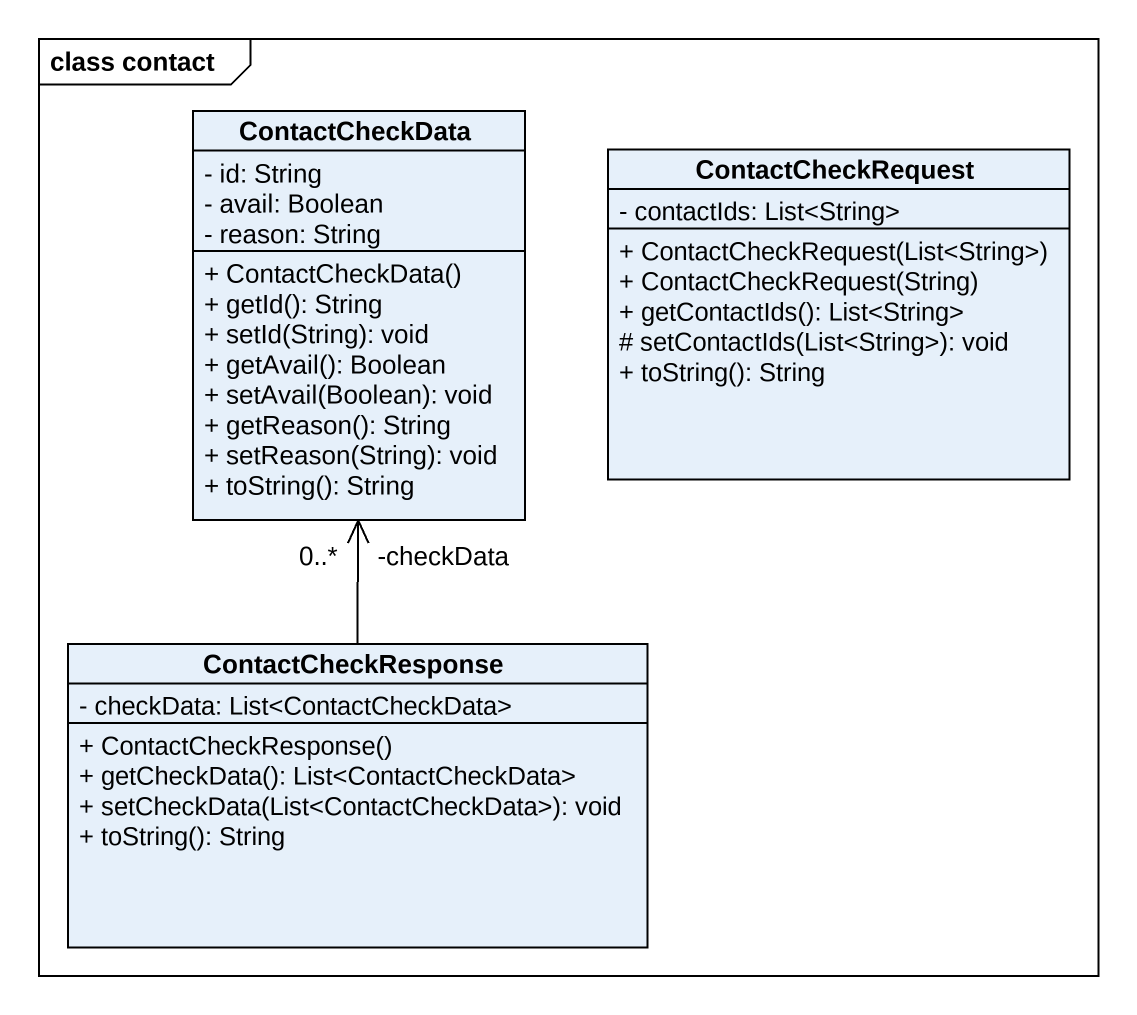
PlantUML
@startuml
mainframe class contact
hide circle
hide empty members
skinparam classAttributeIconSize 0
class ContactCheckData {
  - id: String
  - avail: Boolean
  - reason: String
  + ContactCheckData()
  + getId(): String
  + setId(String): void
  + getAvail(): Boolean
  + setAvail(Boolean): void
  + getReason(): String
  + setReason(String): void
  + toString(): String
}
class ContactCheckRequest {
  - contactIds: List<String>
  + ContactCheckRequest(List<String>)
  + ContactCheckRequest(String)
  + getContactIds(): List<String>
  # setContactIds(List<String>): void
  + toString(): String
}
class ContactCheckResponse {
  - checkData: List<ContactCheckData>
  + ContactCheckResponse()
  + getCheckData(): List<ContactCheckData>
  + setCheckData(List<ContactCheckData>): void
  + toString(): String
}
ContactCheckResponse -up-> "-checkData\n0..*" ContactCheckData
@enduml
